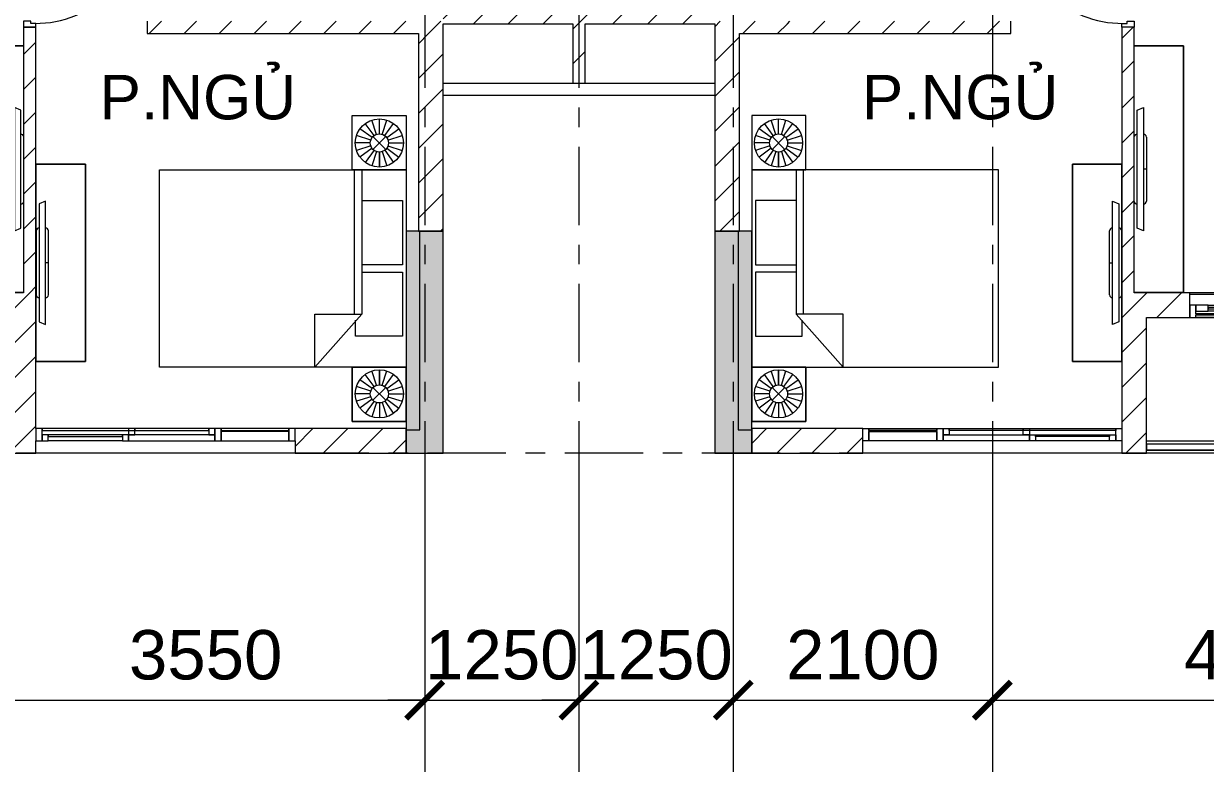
# Model space of a CAD drawing. Header units: millimetres. Extents: x -20144 to 117103, y -11426 to 48263.
# Drawn here: x 20201 to 29776, y -2513 to 3481 of the extents above; entities that cross this region are included whole.
import ezdxf

# ---------------------------------------------------------------- set-up
doc = ezdxf.new("R2010")
doc.units = ezdxf.units.MM
doc.linetypes.add('Grid Line', pattern=[22.225, 12.7, -3.175, 3.175, -3.175])
for name, color, linetype, lineweight in [('CHU', 181, 'Continuous', 5), ('CUA', 31, 'Continuous', 9), ('DIM', 1, 'Continuous', 5), ('HATCH-TUONG', 152, 'Continuous', 9), ('NET CAT', 3, 'Continuous', 5), ('NET THAY 1', 41, 'Continuous', 5), ('NET-CAT', 3, 'Continuous', 9), ('NET-THAY', 2, 'Continuous', 15), ('THIET BI', 44, 'Continuous', 5), ('TRUC', 225, 'Continuous', 5)]:
    doc.layers.add(name, color=color, linetype=linetype, lineweight=lineweight)
doc.styles.add('Arial_4', font='arial.ttf', dxfattribs={"height": 360})
doc.styles.add('TA1', font='arial.ttf')
doc.dimstyles.new('D_200_KTx2', dxfattribs={"dimtxt": 400, "dimasz": 300, "dimexe": 300, "dimexo": 300, "dimgap": 160, "dimtad": 1, "dimdec": 0, "dimzin": 9, "dimtxsty": 'TA1', "dimblk": 'ARCHTICK', "dimcen": 1, "dimdle": 300, "dimclrd": 256, "dimclre": 256, "dimclrt": 7, "dimadec": 0, "dimazin": 0, "dimtfac": 1, "dimtdec": 0, "dimtix": 1, "dimtmove": 1, "dimatfit": 3, "dimldrblk": 'ARCHTICK', "dimfxl": 1, "dimtolj": 1, "dimtzin": 0, "dimlwd": -1, "dimlwe": -1, "dimarcsym": 0})
pattern_1 = [(45, (0, 0), (-141.4214, 141.4214), [])]

# ---------------------------------------------------------------- blocks, each defined once
blk = doc.blocks.new('ALC1807-ASCENT PLAZA-KET CAU 1_rvt-1-MẶT BẰNG TẦNG 5 ĐẾN TẦNG 22')
at = {"layer": 'NET CAT'}
for points in [[(23600.5, -0.1), (23600.5, 1799.9), (23300.5, 1799.9), (23300.5, -0.1)], [(26100.5, -0.1), (26100.5, 1799.9), (25800.5, 1799.9), (25800.5, -0.1)]]:
    blk.add_hatch(color=7, dxfattribs=at).paths.add_polyline_path(points, flags=0)
at = {"layer": 'NET CAT', "color": 90, "lineweight": 13}
for p, q in [((23600.5, 1799.9), (23300.5, 1799.9)), ((23300.5, 1799.9), (23300.5, -0.1)), ((23600.5, -0.1), (23600.5, 1799.9)), ((26100.5, 1799.9), (25800.5, 1799.9)), ((25800.5, 1799.9), (25800.5, -0.1)), ((26100.5, -0.1), (26100.5, 1799.9)), ((23300.5, -0.1), (23600.5, -0.1)), ((25800.5, -0.1), (26100.5, -0.1))]:
    blk.add_line(p, q, dxfattribs=at)
blk = doc.blocks.new('X-GIUONG1 - X-GIUONG-V30-MẶT BẰNG TẦNG 5 ĐẾN TẦNG 22')
at = {"layer": 'THIET BI', "lineweight": 9}
for p, q in [((-800, 2000), (800, 2000)), ((-800, 0), (-800, 2000)), ((-800, 0), (-800, 2000)), ((-800, 2000), (800, 2000)), ((800, 2000), (800, 0)), ((800, 2000), (800, 0)), ((-800, 740), (-370, 740)), ((-370, 360), (-800, 740)), ((-370, 740), (-370, 360)), ((-1239, 439), (-800, 439)), ((-1239, 0), (-1239, 439)), ((-1239, 439), (-1239, 0)), ((-800, 439), (-1239, 439)), ((-1039.2, 287), (-1076.9, 402.9)), ((-1016.6, 290.5), (-1016.6, 412.5)), ((-993.9, 287), (-956.3, 402.9)), ((-800, 439), (-800, 0)), ((-800, 0), (-800, 439)), ((-550, 410), (-420, 410)), ((-550, 30), (-550, 410)), ((-370, 420), (800, 420)), ((800, 439), (1239, 439)), ((800, 0), (800, 439)), ((800, 439), (1239, 439)), ((800, 0), (800, 439)), ((993.9, 287), (956.3, 402.9)), ((1016.6, 290.5), (1016.6, 412.5)), ((1039.2, 287), (1076.9, 402.9)), ((1239, 439), (1239, 0)), ((1239, 439), (1239, 0)), ((-1075.8, 260.4), (-1174.4, 332.1)), ((-1059.6, 276.6), (-1131.2, 375.2)), ((-973.5, 276.6), (-901.9, 375.2)), ((-957.4, 260.4), (-858.7, 332.1)), ((800, 360), (-370, 360)), ((-30, 360), (-30, 30)), ((30, 30), (30, 360)), ((550, 360), (550, 30)), ((957.4, 260.4), (858.7, 332.1)), ((973.5, 276.6), (901.9, 375.2)), ((1059.6, 276.6), (1131.2, 375.2)), ((1075.8, 260.4), (1174.4, 332.1)), ((-1089.7, 217.4), (-1211.7, 217.4)), ((-1086.1, 240), (-1202.1, 277.7)), ((-1086.1, 194.8), (-1202.1, 157.1)), ((-1068.3, 269.1), (-964.8, 165.6)), ((-1068.3, 165.6), (-964.8, 269.1)), ((-947, 240), (-831, 277.7)), ((-947, 194.8), (-831, 157.1)), ((-943.4, 217.4), (-821.4, 217.4)), ((-821.4, 217.4), (-943.4, 217.4)), ((943.4, 217.4), (821.4, 217.4)), ((821.4, 217.4), (943.4, 217.4)), ((947, 240), (831, 277.7)), ((947, 194.8), (831, 157.1)), ((1068.3, 269.1), (964.8, 165.6)), ((1068.3, 165.6), (964.8, 269.1)), ((1086.1, 240), (1202.1, 277.7)), ((1086.1, 194.8), (1202.1, 157.1)), ((1089.7, 217.4), (1211.7, 217.4)), ((-1075.8, 174.4), (-1174.4, 102.7)), ((-1059.6, 158.2), (-1131.2, 59.5)), ((-1039.2, 147.8), (-1076.9, 31.8)), ((-1016.6, 144.2), (-1016.6, 22.2)), ((-993.9, 147.8), (-956.3, 31.8)), ((-973.5, 158.2), (-901.9, 59.5)), ((-957.4, 174.4), (-858.7, 102.7)), ((957.4, 174.4), (858.7, 102.7)), ((973.5, 158.2), (901.9, 59.5)), ((993.9, 147.8), (956.3, 31.8)), ((1016.6, 144.2), (1016.6, 22.2)), ((1039.2, 147.8), (1076.9, 31.8)), ((1059.6, 158.2), (1131.2, 59.5)), ((1075.8, 174.4), (1174.4, 102.7)), ((-800, 0), (-1239, 0)), ((-1239, 0), (-800, 0)), ((800, 0), (-800, 0)), ((800, 0), (-800, 0)), ((-30, 30), (-550, 30)), ((550, 30), (30, 30)), ((1239, 0), (800, 0)), ((1239, 0), (800, 0))]:
    blk.add_line(p, q, dxfattribs=at)
for centre, radius in [((-1016.6, 217.4), 195.1), ((1016.6, 217.4), 195.1), ((-1016.6, 217.4), 73.2), ((1016.6, 217.4), 73.2)]:
    blk.add_circle(centre, radius, dxfattribs=at)
blk = doc.blocks.new('X-TV1 - X-TV-202761-MẶT BẰNG TẦNG 5 ĐẾN TẦNG 22')
at = {"layer": 'THIET BI', "lineweight": 9}
for p, q in [((0, -400), (0, -1.4)), ((0, -1.4), (0, -400)), ((522.5, -25), (500, -75)), ((500, -75), (1500, -75)), ((1477.5, -25), (522.5, -25)), ((1000, -100), (1000, -75)), ((1500, -75), (1477.5, -25)), ((2000, -1.3), (2000, -400)), ((2000, -400), (2000, -1.3)), ((740, -100), (1260, -100)), ((2000, -400), (0, -400)), ((0, -400), (2000, -400))]:
    blk.add_line(p, q, dxfattribs=at)
for centre, start_param, end_param in [((740, -25), 0.148698, 1.570796), ((740, -75), 1.570796, 3.141593), ((1260, -75), 3.141593, 4.712389), ((1260, -25), 4.712389, 6.134487)]:
    blk.add_ellipse(centre, major_axis=(0, 25), ratio=0.9, start_param=start_param, end_param=end_param, dxfattribs=at)
blk = doc.blocks.new('X-TV1 - X-TV 4-202765-MẶT BẰNG TẦNG 5 ĐẾN TẦNG 22')
at = {"layer": 'THIET BI', "lineweight": 9}
for p, q in [((0, 0), (1600, 0)), ((0, -400), (0, 0)), ((0, 0), (0, -400)), ((1060, 0), (540, 0)), ((1600, 0), (1600, -400)), ((1600, -400), (1600, 0)), ((322.5, -25), (300, -75)), ((300, -75), (1300, -75)), ((1277.5, -25), (322.5, -25)), ((800, -100), (800, -75)), ((1300, -75), (1277.5, -25)), ((540, -100), (1060, -100)), ((1600, -400), (0, -400)), ((0, -400), (1600, -400))]:
    blk.add_line(p, q, dxfattribs=at)
for centre, start_param, end_param in [((540, -25), 0, 1.570796), ((540, -75), 1.570796, 3.141593), ((1060, -25), 4.712389, 6.283185), ((1060, -75), 3.141593, 4.712389)]:
    blk.add_ellipse(centre, major_axis=(0, 25), ratio=0.9, start_param=start_param, end_param=end_param, dxfattribs=at)
blk = doc.blocks.new('CUA PHONG NGU - Type 1-60190-MẶT BẰNG TẦNG 5 ĐẾN TẦNG 22')
at = {"layer": 'CUA'}
for p, q in [((-317.5, 890.3), (-277.5, 890.3)), ((-317.5, 52.3), (-317.5, 890.3)), ((-277.5, 890.3), (-277.5, 52.3)), ((-318.5, 52.3), (-348.5, 52.3)), ((-348.5, 52.3), (-348.5, -47.7)), ((-318.5, 11.3), (-318.5, 52.3)), ((-298.5, 11.3), (-318.5, 11.3)), ((-277.5, 52.3), (-317.5, 52.3)), ((-298.5, -47.7), (-298.5, 11.3)), ((521.5, 11.3), (501.5, 11.3)), ((501.5, 11.3), (501.5, -47.7)), ((551.5, 52.3), (521.5, 52.3)), ((521.5, 52.3), (521.5, 11.3)), ((551.5, -47.7), (551.5, 52.3)), ((-348.5, -47.7), (-298.5, -47.7)), ((501.5, -47.7), (551.5, -47.7))]:
    blk.add_line(p, q, dxfattribs=at)
blk.add_arc((-317.5, 52.3), 838, 359.5, 90, dxfattribs=at)
blk = doc.blocks.new('X-PHONG NGU 2 - X-PHONG NGU 2_Recovery_-60158-MẶT BẰNG TẦNG 5 ĐẾN TẦNG 22')
at = {"layer": 'CUA'}
for p, q in [((-1000, 0), (-1050, 0)), ((-1050, 0), (-1050, -100)), ((-450, 0), (-1000, 0)), ((-1000, 0), (-1000, -75)), ((-1000, -100), (-1000, 0)), ((-450, -75), (-450, 0)), ((-400, 0), (-450, 0)), ((-450, 0), (-450, -100)), ((300, 0), (-400, 0)), ((-400, 0), (-400, -50)), ((-400, -100), (-400, 0)), ((300, -50), (300, 0)), ((350, 0), (300, 0)), ((300, 0), (300, -50)), ((350, -50), (350, 0)), ((350, 0), (950, 0)), ((1000, 0), (950, 0)), ((950, 0), (950, -50)), ((1050, 0), (1000, 0)), ((1000, 0), (1000, -100)), ((1000, -50), (1000, 0)), ((1050, -100), (1050, 0)), ((-1000, -75), (-450, -75)), ((-450, -85), (-1000, -85)), ((-1000, -85), (-1000, -100)), ((-450, -100), (-450, -85)), ((-400, -50), (300, -50)), ((-350, -50), (-400, -50)), ((-400, -50), (-400, -100)), ((-350, -100), (-350, -50)), ((250, -85), (-350, -85)), ((-350, -85), (-350, -100)), ((300, -50), (250, -50)), ((250, -50), (250, -100)), ((1000, -85), (250, -85)), ((250, -85), (250, -100)), ((250, -100), (250, -85)), ((300, -50), (350, -50)), ((300, -100), (300, -50)), ((950, -35), (350, -35)), ((350, -35), (350, -50)), ((350, -50), (950, -50)), ((950, -50), (950, -35)), ((950, -50), (1000, -50)), ((1000, -100), (1000, -85)), ((-1050, -100), (-1000, -100)), ((-1000, -100), (-450, -100)), ((-450, -100), (-400, -100)), ((-400, -100), (-350, -100)), ((-350, -100), (250, -100)), ((250, -100), (1000, -100)), ((250, -100), (300, -100)), ((1000, -100), (1050, -100))]:
    blk.add_line(p, q, dxfattribs=at)
blk = doc.blocks.new('X-GIUONG1 - X-GIUONG-5865-MẶT BẰNG TẦNG 5 ĐẾN TẦNG 22')
at = {"layer": 'THIET BI', "lineweight": 9}
for p, q in [((-800, 0), (-1239, 0)), ((-1239, 0), (-1239, -439)), ((-1239, 0), (-800, 0)), ((-1239, -439), (-1239, 0)), ((-1059.6, -158.2), (-1131.2, -59.5)), ((-1039.2, -147.8), (-1076.9, -31.8)), ((-1016.6, -144.2), (-1016.6, -22.2)), ((-993.9, -147.8), (-956.3, -31.8)), ((-973.5, -158.2), (-901.9, -59.5)), ((-800, -439), (-800, 0)), ((800, 0), (-800, 0)), ((-800, 0), (-800, -2000)), ((800, 0), (-800, 0)), ((-800, 0), (-800, -439)), ((-800, 0), (-800, -2000)), ((-550, -30), (-550, -410)), ((-30, -30), (-550, -30)), ((-30, -360), (-30, -30)), ((30, -30), (30, -360)), ((550, -30), (30, -30)), ((550, -360), (550, -30)), ((1239, 0), (800, 0)), ((800, 0), (800, -439)), ((800, -2000), (800, 0)), ((1239, 0), (800, 0)), ((800, 0), (800, -439)), ((800, -2000), (800, 0)), ((973.5, -158.2), (901.9, -59.5)), ((993.9, -147.8), (956.3, -31.8)), ((1016.6, -144.2), (1016.6, -22.2)), ((1039.2, -147.8), (1076.9, -31.8)), ((1059.6, -158.2), (1131.2, -59.5)), ((1239, -439), (1239, 0)), ((1239, -439), (1239, 0)), ((-1086.1, -194.8), (-1202.1, -157.1)), ((-1075.8, -174.4), (-1174.4, -102.7)), ((-1068.3, -269.1), (-964.8, -165.6)), ((-1068.3, -165.6), (-964.8, -269.1)), ((-957.4, -174.4), (-858.7, -102.7)), ((-947, -194.8), (-831, -157.1)), ((947, -194.8), (831, -157.1)), ((957.4, -174.4), (858.7, -102.7)), ((1068.3, -269.1), (964.8, -165.6)), ((1068.3, -165.6), (964.8, -269.1)), ((1075.8, -174.4), (1174.4, -102.7)), ((1086.1, -194.8), (1202.1, -157.1)), ((-1089.7, -217.4), (-1211.7, -217.4)), ((-1086.1, -240), (-1202.1, -277.7)), ((-1075.8, -260.4), (-1174.4, -332.1)), ((-1059.6, -276.6), (-1131.2, -375.2)), ((-1039.2, -287), (-1076.9, -402.9)), ((-993.9, -287), (-956.3, -402.9)), ((-973.5, -276.6), (-901.9, -375.2)), ((-957.4, -260.4), (-858.7, -332.1)), ((-947, -240), (-831, -277.7)), ((-943.4, -217.4), (-821.4, -217.4)), ((-821.4, -217.4), (-943.4, -217.4)), ((943.4, -217.4), (821.4, -217.4)), ((821.4, -217.4), (943.4, -217.4)), ((947, -240), (831, -277.7)), ((957.4, -260.4), (858.7, -332.1)), ((973.5, -276.6), (901.9, -375.2)), ((993.9, -287), (956.3, -402.9)), ((1039.2, -287), (1076.9, -402.9)), ((1059.6, -276.6), (1131.2, -375.2)), ((1075.8, -260.4), (1174.4, -332.1)), ((1086.1, -240), (1202.1, -277.7)), ((1089.7, -217.4), (1211.7, -217.4)), ((-1016.6, -290.5), (-1016.6, -412.5)), ((-370, -360), (-800, -740)), ((-370, -740), (-370, -360)), ((800, -360), (-370, -360)), ((1016.6, -290.5), (1016.6, -412.5)), ((-1239, -439), (-800, -439)), ((-800, -439), (-1239, -439)), ((-550, -410), (-420, -410)), ((-370, -420), (800, -420)), ((800, -439), (1239, -439)), ((800, -439), (1239, -439)), ((-800, -740), (-370, -740)), ((-800, -2000), (800, -2000)), ((-800, -2000), (800, -2000))]:
    blk.add_line(p, q, dxfattribs=at)
for centre, radius in [((-1016.6, -217.4), 195.1), ((1016.6, -217.4), 195.1), ((-1016.6, -217.4), 73.2), ((1016.6, -217.4), 73.2)]:
    blk.add_circle(centre, radius, dxfattribs=at)
blk = doc.blocks.new('X-TV1 - X-TV-195820-MẶT BẰNG TẦNG 5 ĐẾN TẦNG 22')
at = {"layer": 'THIET BI', "lineweight": 9}
for p, q in [((2000, 400), (0, 400)), ((0, 400), (0, 1.4)), ((0, 400), (2000, 400)), ((0, 1.4), (0, 400)), ((2000, 1.3), (2000, 400)), ((2000, 400), (2000, 1.3)), ((740, 100), (1260, 100)), ((1000, 100), (1000, 75)), ((500, 75), (1500, 75)), ((522.5, 25), (500, 75)), ((1477.5, 25), (522.5, 25)), ((1500, 75), (1477.5, 25))]:
    blk.add_line(p, q, dxfattribs=at)
for centre, start_param, end_param in [((740, 75), 0, 1.570796), ((1260, 75), 4.712389, 6.283185), ((740, 25), 1.570796, 2.992895), ((1260, 25), 3.290291, 4.712389)]:
    blk.add_ellipse(centre, major_axis=(0, 25), ratio=0.9, start_param=start_param, end_param=end_param, dxfattribs=at)
blk = doc.blocks.new('X-TV1 - X-TV 4-195812-MẶT BẰNG TẦNG 5 ĐẾN TẦNG 22')
at = {"layer": 'THIET BI', "lineweight": 9}
for p, q in [((1600, 400), (0, 400)), ((0, 400), (0, 0)), ((0, 400), (1600, 400)), ((0, 0), (0, 400)), ((1600, 0), (1600, 400)), ((1600, 400), (1600, 0)), ((540, 100), (1060, 100)), ((800, 100), (800, 75)), ((300, 75), (1300, 75)), ((322.5, 25), (300, 75)), ((1277.5, 25), (322.5, 25)), ((1300, 75), (1277.5, 25)), ((0, 0), (1600, 0)), ((1060, 0), (540, 0))]:
    blk.add_line(p, q, dxfattribs=at)
for centre, start_param, end_param in [((540, 75), 0, 1.570796), ((1060, 75), 4.712389, 6.283185), ((540, 25), 1.570796, 3.141593), ((1060, 25), 3.141593, 4.712389)]:
    blk.add_ellipse(centre, major_axis=(0, 25), ratio=0.9, start_param=start_param, end_param=end_param, dxfattribs=at)
blk = doc.blocks.new('CUA PHONG NGU - Type 1-60226-MẶT BẰNG TẦNG 5 ĐẾN TẦNG 22')
at = {"layer": 'CUA'}
for p, q in [((-348.5, -52.3), (-348.5, 47.7)), ((-348.5, 47.7), (-298.5, 47.7)), ((-298.5, 47.7), (-298.5, -11.3)), ((501.5, 47.7), (551.5, 47.7)), ((501.5, -11.3), (501.5, 47.7)), ((551.5, 47.7), (551.5, -52.3)), ((-318.5, -52.3), (-348.5, -52.3)), ((-318.5, -11.3), (-318.5, -52.3)), ((-298.5, -11.3), (-318.5, -11.3)), ((-277.5, -52.3), (-317.5, -52.3)), ((-317.5, -52.3), (-317.5, -890.3)), ((-277.5, -890.3), (-277.5, -52.3)), ((521.5, -11.3), (501.5, -11.3)), ((521.5, -52.3), (521.5, -11.3)), ((551.5, -52.3), (521.5, -52.3)), ((-317.5, -890.3), (-277.5, -890.3))]:
    blk.add_line(p, q, dxfattribs=at)
blk.add_arc((-317.5, -52.3), 838, 270, 0.5, dxfattribs=at)
blk = doc.blocks.new('CUA LO GIA - DB6-60239-MẶT BẰNG TẦNG 5 ĐẾN TẦNG 22')
at = {"layer": 'CUA'}
for p, q in [((-1050, 100), (-1100, 100)), ((-1100, 100), (-1100, 0)), ((-1050, 80), (-1050, 100)), ((-1050, 100), (-525, 100)), ((-425, 100), (-525, 100)), ((-525, 100), (-525, 80)), ((-425, 80), (-425, 100)), ((-425, 100), (-100, 100)), ((0, 100), (-100, 100)), ((-100, 100), (-100, 80)), ((100, 100), (0, 100)), ((0, 100), (0, 80)), ((0, 80), (0, 100)), ((100, 80), (100, 100)), ((100, 100), (425, 100)), ((525, 100), (425, 100)), ((425, 100), (425, 80)), ((525, 100), (1050, 100)), ((525, 80), (525, 100)), ((1100, 100), (1050, 100)), ((1050, 100), (1050, 80)), ((1100, 0), (1100, 100)), ((-1100, 0), (-1050, 0)), ((-1050, 80), (1050, 80)), ((-1050, 80), (-1050, 70)), ((-1050, 0), (-1050, 70)), ((-1050, 70), (1050, 70)), ((-950, 50), (-1050, 50)), ((-1050, 50), (-1050, 0)), ((-1050, 0), (-950, 0)), ((-950, 0), (-950, 50)), ((-950, 50), (-625, 50)), ((-625, 30), (-950, 30)), ((-950, 30), (-950, 20)), ((-950, 20), (-625, 20)), ((-625, 0), (-950, 0)), ((-525, 50), (-625, 50)), ((-625, 50), (-625, 0)), ((-625, 20), (-625, 30)), ((-625, 0), (-525, 0)), ((-525, 70), (-525, 50)), ((-525, 50), (-425, 50)), ((-525, 0), (-525, 50)), ((525, 0), (-525, 0)), ((-425, 50), (-425, 70)), ((-100, 50), (-425, 50)), ((-100, 70), (-100, 50)), ((-100, 50), (0, 50)), ((0, 70), (0, 50)), ((0, 50), (0, 70)), ((0, 50), (100, 50)), ((100, 50), (100, 70)), ((425, 50), (100, 50)), ((425, 70), (425, 50)), ((425, 50), (525, 50)), ((525, 50), (525, 70)), ((625, 50), (525, 50)), ((525, 50), (525, 0)), ((525, 0), (625, 0)), ((625, 0), (625, 50)), ((625, 50), (950, 50)), ((950, 30), (625, 30)), ((625, 30), (625, 20)), ((625, 20), (950, 20)), ((950, 0), (625, 0)), ((1050, 50), (950, 50)), ((950, 50), (950, 0)), ((950, 20), (950, 30)), ((950, 0), (1050, 0)), ((1050, 70), (1050, 80)), ((1050, 70), (1050, 0)), ((1050, 0), (1050, 50)), ((1050, 0), (1100, 0))]:
    blk.add_line(p, q, dxfattribs=at)
blk = doc.blocks.new('X-PHONG NGU 2 - X-PHONG NGU 2_Recovery_-201132-MẶT BẰNG TẦNG 5 ĐẾN TẦNG 22')
at = {"layer": 'CUA'}
for p, q in [((-1050, 100), (-1000, 100)), ((-1050, 0), (-1050, 100)), ((-1000, 100), (-450, 100)), ((-1000, 85), (-1000, 100)), ((-1000, 100), (-1000, 0)), ((-450, 100), (-450, 85)), ((-450, 100), (-400, 100)), ((-450, 0), (-450, 100)), ((-400, 100), (-350, 100)), ((-400, 50), (-400, 100)), ((-400, 100), (-400, 0)), ((-350, 100), (250, 100)), ((-350, 85), (-350, 100)), ((-350, 100), (-350, 50)), ((250, 100), (1000, 100)), ((250, 85), (250, 100)), ((250, 100), (250, 85)), ((250, 100), (300, 100)), ((250, 50), (250, 100)), ((300, 100), (300, 50)), ((1000, 100), (1000, 85)), ((1000, 100), (1050, 100)), ((1000, 0), (1000, 100)), ((1050, 100), (1050, 0)), ((-1000, 0), (-1050, 0)), ((-450, 85), (-1000, 85)), ((-1000, 75), (-450, 75)), ((-1000, 0), (-1000, 75)), ((-450, 0), (-1000, 0)), ((-450, 75), (-450, 0)), ((-400, 0), (-450, 0)), ((-400, 50), (300, 50)), ((-400, 0), (-400, 50)), ((-350, 50), (-400, 50)), ((300, 0), (-400, 0)), ((250, 85), (-350, 85)), ((1000, 85), (250, 85)), ((300, 50), (250, 50)), ((300, 50), (300, 0)), ((300, 50), (350, 50)), ((300, 0), (300, 50)), ((350, 0), (300, 0)), ((350, 50), (950, 50)), ((350, 35), (350, 50)), ((350, 50), (350, 0)), ((950, 35), (350, 35)), ((950, 0), (350, 0)), ((950, 50), (950, 35)), ((950, 50), (1000, 50)), ((950, 0), (950, 50)), ((1000, 0), (950, 0)), ((1000, 50), (1000, 0)), ((1050, 0), (1000, 0))]:
    blk.add_line(p, q, dxfattribs=at)
blk = doc.blocks.new('Top Rail Type - Top Rail_Internal_-227126-MẶT BẰNG TẦNG 5 ĐẾN TẦNG 22')
at = {"layer": 'NET THAY 1', "lineweight": 9}
for p, q in [((29300.5, 24.9), (29300.5, 74.9)), ((29300.5, 74.9), (32200.5, 74.9)), ((32200.5, 24.9), (29300.5, 24.9)), ((32200.5, 74.9), (32200.5, 24.9))]:
    blk.add_line(p, q, dxfattribs=at)
blk = doc.blocks.new('Top Rail Type - Top Rail_Internal_-V39-MẶT BẰNG TẦNG 5 ĐẾN TẦNG 22')
at = {"layer": 'NET THAY 1', "lineweight": 9}
for p, q in [((29300.5, 74.9), (29300.5, 24.9)), ((29300.5, 74.9), (32200.5, 74.9)), ((29300.5, 24.9), (32200.5, 24.9)), ((32200.5, 74.9), (32200.5, 24.9))]:
    blk.add_line(p, q, dxfattribs=at)
blk = doc.blocks.new('_ArchTick')
at = {"color": 0, "const_width": 0.15}
blk.add_lwpolyline([(-0.5, -0.5), (0.5, 0.5)], dxfattribs=at)
blk = doc.blocks.new('*D641')
at = {"layer": 'Defpoints', "color": 0, "transparency": 16777216}
for p in [(19900.5, -0.1), (23450.5, -0.1), (23450.5, -2000.1)]:
    blk.add_point(p, dxfattribs=at)
at = {"layer": 'DIM', "transparency": 16777216}
for p, q in [((19900.5, -300.1), (19900.5, -2300.1)), ((23450.5, -300.1), (23450.5, -2300.1)), ((19600.5, -2000.1), (23750.5, -2000.1))]:
    blk.add_line(p, q, dxfattribs=at)
at = {"layer": 'DIM', "transparency": 16777216, "xscale": 300, "yscale": 300, "zscale": 300, "rotation": 180}
blk.add_blockref('_ArchTick', (19900.5, -2000.1), dxfattribs=at)
at = {"layer": 'DIM', "transparency": 16777216, "xscale": 300, "yscale": 300, "zscale": 300}
blk.add_blockref('_ArchTick', (23450.5, -2000.1), dxfattribs=at)
at = {"layer": 'DIM', "color": 7, "transparency": 16777216, "insert": (21675.5, -1635.7), "char_height": 400, "attachment_point": 5, "style": 'TA1'}
blk.add_mtext('\\A1;3550', dxfattribs=at)
blk = doc.blocks.new('*D642')
at = {"layer": 'Defpoints', "color": 0, "transparency": 16777216}
for p in [(23450.5, -0.1), (24700.5, -0.1), (24700.5, -2000.1)]:
    blk.add_point(p, dxfattribs=at)
at = {"layer": 'DIM', "transparency": 16777216}
for p, q in [((23450.5, -300.1), (23450.5, -2300.1)), ((24700.5, -300.1), (24700.5, -2300.1)), ((23450.5, -2000.1), (23150.5, -2000.1)), ((23450.5, -2000.1), (24700.5, -2000.1)), ((24700.5, -2000.1), (25000.5, -2000.1))]:
    blk.add_line(p, q, dxfattribs=at)
at = {"layer": 'DIM', "transparency": 16777216, "xscale": 300, "yscale": 300, "zscale": 300}
blk.add_blockref('_ArchTick', (23450.5, -2000.1), dxfattribs=at)
at = {"layer": 'DIM', "transparency": 16777216, "xscale": 300, "yscale": 300, "zscale": 300, "rotation": 180}
blk.add_blockref('_ArchTick', (24700.5, -2000.1), dxfattribs=at)
at = {"layer": 'DIM', "color": 7, "transparency": 16777216, "insert": (24075.5, -1635.8), "char_height": 400, "attachment_point": 5, "style": 'TA1'}
blk.add_mtext('\\A1;1250', dxfattribs=at)
blk = doc.blocks.new('*D643')
at = {"layer": 'Defpoints', "color": 0, "transparency": 16777216}
for p in [(24700.5, -0.1), (25950.5, -0.1), (25950.5, -2000.1)]:
    blk.add_point(p, dxfattribs=at)
at = {"layer": 'DIM', "transparency": 16777216}
for p, q in [((24700.5, -300.1), (24700.5, -2300.1)), ((25950.5, -300.1), (25950.5, -2300.1)), ((24700.5, -2000.1), (24400.5, -2000.1)), ((24700.5, -2000.1), (25950.5, -2000.1)), ((25950.5, -2000.1), (26250.5, -2000.1))]:
    blk.add_line(p, q, dxfattribs=at)
at = {"layer": 'DIM', "transparency": 16777216, "xscale": 300, "yscale": 300, "zscale": 300}
blk.add_blockref('_ArchTick', (24700.5, -2000.1), dxfattribs=at)
at = {"layer": 'DIM', "transparency": 16777216, "xscale": 300, "yscale": 300, "zscale": 300, "rotation": 180}
blk.add_blockref('_ArchTick', (25950.5, -2000.1), dxfattribs=at)
at = {"layer": 'DIM', "color": 7, "transparency": 16777216, "insert": (25325.5, -1635.8), "char_height": 400, "attachment_point": 5, "style": 'TA1'}
blk.add_mtext('\\A1;1250', dxfattribs=at)
blk = doc.blocks.new('*D644')
at = {"layer": 'Defpoints', "color": 0, "transparency": 16777216}
for p in [(25950.5, -0.1), (28050.5, -0.1), (28050.5, -2000.1)]:
    blk.add_point(p, dxfattribs=at)
at = {"layer": 'DIM', "transparency": 16777216}
for p, q in [((25950.5, -300.1), (25950.5, -2300.1)), ((28050.5, -300.1), (28050.5, -2300.1)), ((25650.5, -2000.1), (28350.5, -2000.1))]:
    blk.add_line(p, q, dxfattribs=at)
at = {"layer": 'DIM', "transparency": 16777216, "xscale": 300, "yscale": 300, "zscale": 300, "rotation": 180}
blk.add_blockref('_ArchTick', (25950.5, -2000.1), dxfattribs=at)
at = {"layer": 'DIM', "transparency": 16777216, "xscale": 300, "yscale": 300, "zscale": 300}
blk.add_blockref('_ArchTick', (28050.5, -2000.1), dxfattribs=at)
at = {"layer": 'DIM', "color": 7, "transparency": 16777216, "insert": (27000.5, -1635.8), "char_height": 400, "attachment_point": 5, "style": 'TA1'}
blk.add_mtext('\\A1;2100', dxfattribs=at)
blk = doc.blocks.new('*D645')
at = {"layer": 'Defpoints', "color": 0, "transparency": 16777216}
for p in [(28050.5, -0.1), (32400.5, -0.1), (32400.5, -2000.1)]:
    blk.add_point(p, dxfattribs=at)
at = {"layer": 'DIM', "transparency": 16777216}
for p, q in [((28050.5, -300.1), (28050.5, -2300.1)), ((32400.5, -300.1), (32400.5, -2300.1)), ((27750.5, -2000.1), (32700.5, -2000.1))]:
    blk.add_line(p, q, dxfattribs=at)
at = {"layer": 'DIM', "transparency": 16777216, "xscale": 300, "yscale": 300, "zscale": 300, "rotation": 180}
blk.add_blockref('_ArchTick', (28050.5, -2000.1), dxfattribs=at)
at = {"layer": 'DIM', "transparency": 16777216, "xscale": 300, "yscale": 300, "zscale": 300}
blk.add_blockref('_ArchTick', (32400.5, -2000.1), dxfattribs=at)
at = {"layer": 'DIM', "color": 7, "transparency": 16777216, "insert": (30225.5, -1635.7), "char_height": 400, "attachment_point": 5, "style": 'TA1'}
blk.add_mtext('\\A1;4350', dxfattribs=at)

msp = doc.modelspace()

# ---------------------------------------------------------------- hatches: boundary and pattern name
at = {"layer": 'HATCH-TUONG'}
h = msp.add_hatch(dxfattribs=at)
h.set_pattern_fill('FP_2', color=256, style=0, pattern_type=2)
h.set_pattern_definition(pattern_1)
h.paths.add_polyline_path([(24660.3, 2999.9), (24750.5, 2999.9), (24750.5, 6159.9), (24650.5, 6159.9), (24650.5, 2999.9)], flags=0)
h = msp.add_hatch(dxfattribs=at)
h.set_pattern_fill('FP_2', color=256, style=0, pattern_type=2)
h.set_pattern_definition(pattern_1)
h.paths.add_polyline_path([(20200.5, 1299.9), (20300.5, 1299.9), (20300.5, 3452.2), (20200.5, 3452.2), (20200.5, 2583.8)], flags=0)
h.paths.add_polyline_path([(20300.5, 4352.2), (20300.5, 5159.9), (20200.5, 5159.9), (20200.5, 4352.2)], flags=0)
h = msp.add_hatch(dxfattribs=at)
h.set_pattern_fill('FP_2', color=256, style=0, pattern_type=2)
h.set_pattern_definition(pattern_1)
h.paths.add_polyline_path([(29200.5, 1299.9), (29200.5, 3452.2), (29100.5, 3452.2), (29100.5, 1299.9)], flags=0)
h.paths.add_polyline_path([(29100.5, 4352.2), (29200.5, 4352.2), (29200.5, 5159.9), (29100.5, 5159.9), (29100.5, 4380.6)], flags=0)
h = msp.add_hatch(dxfattribs=at)
h.set_pattern_fill('FP_2', color=256, style=0, pattern_type=2)
h.set_pattern_definition(pattern_1)
h.paths.add_polyline_path([(23600.5, 3479.9), (24650.5, 3482.2), (24650.5, 3579.9), (23600.5, 3579.9), (23600.5, 3482.2)], flags=0)
h = msp.add_hatch(dxfattribs=at)
h.set_pattern_fill('FP_2', color=256, style=0, pattern_type=2)
h.set_pattern_definition(pattern_1)
h.paths.add_polyline_path([(25800.5, 3479.9), (25800.5, 3579.9), (24750.5, 3579.9), (24750.5, 3479.9)], flags=0)
h = msp.add_hatch(dxfattribs=at)
h.set_pattern_fill('FP_2', color=256, style=0, pattern_type=2)
h.set_pattern_definition(pattern_1)
h.paths.add_polyline_path([(21200.5, 3399.9), (23010.5, 3399.9), (23010.5, 3499.9), (21200.5, 3499.9)], flags=0)
h = msp.add_hatch(dxfattribs=at)
h.set_pattern_fill('FP_2', color=256, style=0, pattern_type=2)
h.set_pattern_definition(pattern_1)
h.paths.add_polyline_path([(23600.5, 3399.9), (23600.5, 3499.9), (23010.5, 3499.9), (23010.5, 3399.9), (23400.5, 3399.9)], flags=0)
h = msp.add_hatch(dxfattribs=at)
h.set_pattern_fill('FP_2', color=256, style=0, pattern_type=2)
h.set_pattern_definition(pattern_1)
h.paths.add_polyline_path([(26000.5, 3399.9), (26390.5, 3399.9), (26390.5, 3499.9), (25800.5, 3499.9), (25800.5, 3399.9)], flags=0)
h = msp.add_hatch(dxfattribs=at)
h.set_pattern_fill('FP_2', color=256, style=0, pattern_type=2)
h.set_pattern_definition(pattern_1)
h.paths.add_polyline_path([(28200.5, 3399.9), (28200.5, 3499.9), (26390.5, 3499.9), (26390.5, 3399.9), (28190.5, 3399.9)], flags=0)
h = msp.add_hatch(dxfattribs=at)
h.set_pattern_fill('FP_2', color=256, style=0, pattern_type=2)
h.set_pattern_definition(pattern_1)
h.paths.add_polyline_path([(23600.5, 1799.9), (23600.5, 3399.9), (23400.5, 3399.9), (23400.5, 1799.9)], flags=0)
h = msp.add_hatch(dxfattribs=at)
h.set_pattern_fill('FP_2', color=256, style=0, pattern_type=2)
h.set_pattern_definition(pattern_1)
h.paths.add_polyline_path([(26000.5, 1799.9), (26000.5, 3399.9), (25800.5, 3399.9), (25800.5, 1799.9)], flags=0)
h = msp.add_hatch(dxfattribs=at)
h.set_pattern_fill('FP_2', color=256, style=0, pattern_type=2)
h.set_pattern_definition(pattern_1)
h.paths.add_polyline_path([(20300.5, 1099.9), (20300.5, 1299.9), (19750.5, 1299.9), (19750.5, 1099.9), (20100.5, 1099.9)], flags=0)
h.paths.add_polyline_path([(17500.5, 1099.9), (17550.5, 1099.9), (17550.5, 1299.9), (17500.5, 1299.9), (17500.5, 1236.2)], flags=0)
h = msp.add_hatch(dxfattribs=at)
h.set_pattern_fill('FP_2', color=256, style=0, pattern_type=2)
h.set_pattern_definition(pattern_1)
h.paths.add_polyline_path([(29650.5, 1099.9), (29650.5, 1299.9), (29100.5, 1299.9), (29100.5, 1099.9), (29300.5, 1099.9)], flags=0)
h.paths.add_polyline_path([(31850.5, 1099.9), (31900.5, 1099.9), (31900.5, 1299.9), (31850.5, 1299.9), (31850.5, 1236.2)], flags=0)
h = msp.add_hatch(dxfattribs=at)
h.set_pattern_fill('FP_2', color=256, style=0, pattern_type=2)
h.set_pattern_definition(pattern_1)
h.paths.add_polyline_path([(20300.5, -0.1), (20300.5, 1099.9), (20100.5, 1099.9), (20100.5, -0.1)], flags=0)
h = msp.add_hatch(dxfattribs=at)
h.set_pattern_fill('FP_2', color=256, style=0, pattern_type=2)
h.set_pattern_definition(pattern_1)
h.paths.add_polyline_path([(29300.5, -0.1), (29300.5, 1099.9), (29100.5, 1099.9), (29100.5, -0.1)], flags=0)
h = msp.add_hatch(dxfattribs=at)
h.set_pattern_fill('FP_2', color=256, style=0, pattern_type=2)
h.set_pattern_definition(pattern_1)
h.paths.add_polyline_path([(23300.5, -0.1), (23300.5, 199.9), (22400.5, 199.9), (22400.5, -0.1)], flags=0)
h = msp.add_hatch(dxfattribs=at)
h.set_pattern_fill('FP_2', color=256, style=0, pattern_type=2)
h.set_pattern_definition(pattern_1)
h.paths.add_polyline_path([(27000.5, -0.1), (27000.5, 199.9), (26100.5, 199.9), (26100.5, -0.1)], flags=0)

# ---------------------------------------------------------------- linework, layer by layer
at = {"layer": 'NET-CAT'}
for p, q in [((20200.5, 3452.2), (20200.5, 1299.9)), ((20300.5, 3452.2), (20200.5, 3452.2)), ((20300.5, 1299.9), (20300.5, 3452.2)), ((21200.5, 3499.9), (21200.5, 3399.9)), ((23600.5, 3479.9), (24650.5, 3479.9)), ((23600.5, 3399.9), (23600.5, 3479.9)), ((24650.5, 3479.9), (24650.5, 2999.9)), ((24750.5, 2999.9), (24750.5, 3479.9)), ((24750.5, 3479.9), (25800.5, 3479.9)), ((25800.5, 3479.9), (25800.5, 3399.9)), ((28200.5, 3399.9), (28200.5, 3499.9)), ((29100.5, 3452.2), (29100.5, 1299.9)), ((29200.5, 3452.2), (29100.5, 3452.2)), ((29200.5, 1299.9), (29200.5, 3452.2)), ((21200.5, 3399.9), (23010.5, 3399.9)), ((23010.5, 3399.9), (23400.5, 3399.9)), ((23400.5, 3399.9), (23400.5, 1799.9)), ((23600.5, 1799.9), (23600.5, 3399.9)), ((25800.5, 3399.9), (25800.5, 1799.9)), ((26000.5, 1799.9), (26000.5, 3399.9)), ((26000.5, 3399.9), (26390.5, 3399.9)), ((26390.5, 3399.9), (28200.5, 3399.9)), ((24650.5, 2999.9), (24750.5, 2999.9)), ((23400.5, 1799.9), (23600.5, 1799.9)), ((25800.5, 1799.9), (26000.5, 1799.9)), ((20200.5, 1299.9), (19750.5, 1299.9)), ((20300.5, 1099.9), (20300.5, 1299.9)), ((29100.5, 1299.9), (29100.5, 1099.9)), ((29650.5, 1299.9), (29200.5, 1299.9)), ((29650.5, 1099.9), (29650.5, 1299.9)), ((20300.5, 199.9), (20300.5, 1099.9)), ((29100.5, 1099.9), (29100.5, 199.9)), ((29300.5, 1099.9), (29650.5, 1099.9)), ((29300.5, -0.1), (29300.5, 1099.9)), ((23300.5, 199.9), (22400.5, 199.9)), ((23300.5, -0.1), (23300.5, 199.9)), ((27000.5, 199.9), (26100.5, 199.9)), ((26100.5, 199.9), (26100.5, -0.1)), ((20300.5, -0.1), (20300.5, 99.9)), ((22400.5, 99.9), (22400.5, -0.1)), ((27000.5, -0.1), (27000.5, 99.9)), ((29100.5, 99.9), (29100.5, -0.1)), ((20100.5, -0.1), (20300.5, -0.1)), ((22400.5, -0.1), (23300.5, -0.1)), ((26100.5, -0.1), (27000.5, -0.1)), ((29100.5, -0.1), (29300.5, -0.1))]:
    msp.add_line(p, q, dxfattribs=at)
at = {"layer": 'NET-THAY', "lineweight": 9}
for p, q in [((23600.5, 2999.9), (24650.5, 2999.9)), ((24750.5, 2999.9), (25800.5, 2999.9)), ((24750.5, 2899.9), (23600.5, 2899.9)), ((25800.5, 2899.9), (24750.5, 2899.9)), ((23410.5, 189.9), (23410.5, 1799.9)), ((25990.5, 1799.9), (25990.5, 189.9)), ((31850.5, 1299.9), (29650.5, 1299.9)), ((29650.5, 1289.9), (31850.5, 1289.9)), ((29700.5, 1099.9), (30225.5, 1099.9)), ((23300.5, 189.9), (23410.5, 189.9)), ((25990.5, 189.9), (26100.5, 189.9)), ((29300.5, 99.9), (32200.5, 99.9)), ((22400.5, -0.1), (20300.5, -0.1)), ((29100.5, -0.1), (27000.5, -0.1)), ((32200.5, -0.1), (29300.5, -0.1))]:
    msp.add_line(p, q, dxfattribs=at)
at = {"layer": 'TRUC', "linetype": 'Grid Line', "ltscale": 50}
for p, q in [((23450.5, 43599.9), (23450.5, -4500.1)), ((24700.5, 43599.9), (24700.5, -7167.6)), ((25950.5, 43599.9), (25950.5, -4500.1)), ((28050.5, 43599.9), (28050.5, -7167.6)), ((43000.5, -0.1), (-12092.4, -0.1))]:
    msp.add_line(p, q, dxfattribs=at)

# ---------------------------------------------------------------- block references
at = {"lineweight": 5}
msp.add_blockref('ALC1807-ASCENT PLAZA-KET CAU 1_rvt-1-MẶT BẰNG TẦNG 5 ĐẾN TẦNG 22', (0, 0), dxfattribs=at)
at = {"lineweight": 9}
for name, p, rotation in [('CUA PHONG NGU - Type 1-60190-MẶT BẰNG TẦNG 5 ĐẾN TẦNG 22', (20248.3, 4003.7), 270), ('CUA PHONG NGU - Type 1-60226-MẶT BẰNG TẦNG 5 ĐẾN TẦNG 22', (29152.8, 4003.7), 270), ('X-TV1 - X-TV-202761-MẶT BẰNG TẦNG 5 ĐẾN TẦNG 22', (20201.9, 3302.2), 270), ('X-TV1 - X-TV-195820-MẶT BẰNG TẦNG 5 ĐẾN TẦNG 22', (29199.1, 3302.2), 270), ('X-GIUONG1 - X-GIUONG-V30-MẶT BẰNG TẦNG 5 ĐẾN TẦNG 22', (23300.5, 1497.5), 90), ('X-GIUONG1 - X-GIUONG-5865-MẶT BẰNG TẦNG 5 ĐẾN TẦNG 22', (26100.5, 1497.5), 90), ('X-TV1 - X-TV 4-202765-MẶT BẰNG TẦNG 5 ĐẾN TẦNG 22', (20301.9, 742.5), 90), ('X-TV1 - X-TV 4-195812-MẶT BẰNG TẦNG 5 ĐẾN TẦNG 22', (29099.1, 742.5), 90), ('CUA LO GIA - DB6-60239-MẶT BẰNG TẦNG 5 ĐẾN TẦNG 22', (30750.5, 1199.9), 180), ('X-PHONG NGU 2 - X-PHONG NGU 2_Recovery_-60158-MẶT BẰNG TẦNG 5 ĐẾN TẦNG 22', (21350.5, 99.9), 180)]:
    msp.add_blockref(name, p, dxfattribs=dict(at, rotation=rotation))
for name, p in [('X-PHONG NGU 2 - X-PHONG NGU 2_Recovery_-201132-MẶT BẰNG TẦNG 5 ĐẾN TẦNG 22', (28050.5, 99.9)), ('Top Rail Type - Top Rail_Internal_-227126-MẶT BẰNG TẦNG 5 ĐẾN TẦNG 22', (0, 0)), ('Top Rail Type - Top Rail_Internal_-V39-MẶT BẰNG TẦNG 5 ĐẾN TẦNG 22', (0, 0))]:
    msp.add_blockref(name, p, dxfattribs=at)

# ---------------------------------------------------------------- texts
at = {"layer": 'CHU', "color": 7, "lineweight": 30, "char_height": 360, "line_spacing_factor": 0.936439, "style": 'Arial_4'}
for insert, width, attachment_point in [((22408.2, 3065.4), 1577.62, 3), ((26992.9, 3065.4), 1589.74, 1)]:
    msp.add_mtext('\\pt2540,5080,7620,10160,12700,15240,17780,20320,22860,25400,27940,30480,33020,35560,38100,40640,43180,45720,48260,50800,53340,55880,58420,60960,63500,66040,68580,71120,73660,76200,78740,81280;P.NGỦ', dxfattribs=dict(at, insert=insert, width=width, attachment_point=attachment_point))

# ---------------------------------------------------------------- dimensions: what is measured, and where the dimension line sits
at = {"layer": 'DIM'}
for base, p1, p2, picture, middle in [((23450.5, -2000.1), (19900.5, -0.1), (23450.5, -0.1), '*D641', (21675.5, -1635.7)), ((24700.5, -2000.1), (23450.5, -0.1), (24700.5, -0.1), '*D642', (24075.5, -1635.8)), ((25950.5, -2000.1), (24700.5, -0.1), (25950.5, -0.1), '*D643', (25325.5, -1635.8)), ((28050.5, -2000.1), (25950.5, -0.1), (28050.5, -0.1), '*D644', (27000.5, -1635.8)), ((32400.5, -2000.1), (28050.5, -0.1), (32400.5, -0.1), '*D645', (30225.5, -1635.7))]:
    dim = msp.add_linear_dim(base=base, p1=p1, p2=p2, dimstyle='D_200_KTx2', dxfattribs=at)
    dim.commit()
    dim.dimension.update_dxf_attribs({"geometry": picture, "text_midpoint": middle})

doc.saveas('drawing.dxf')
